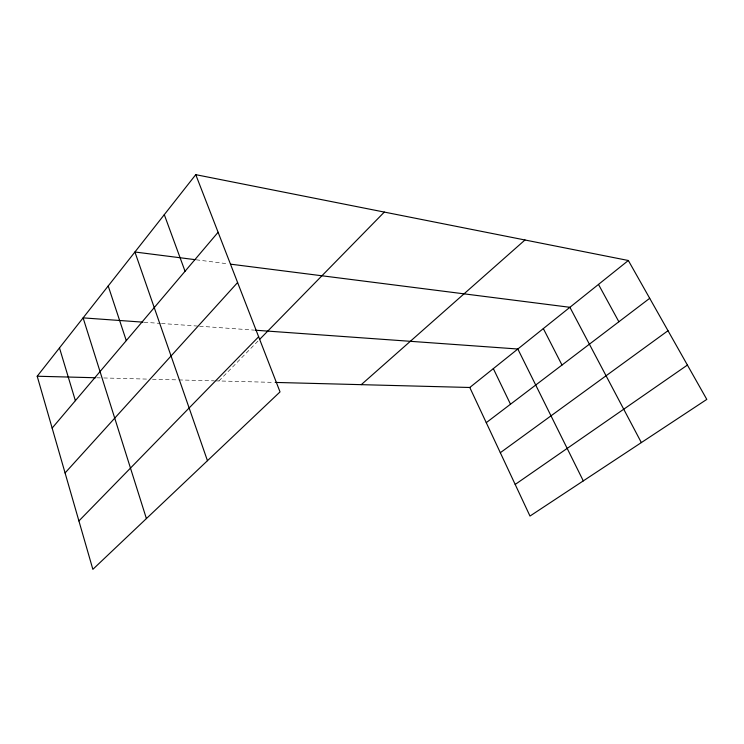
<?xml version="1.0" encoding="UTF-8"?>
<svg xmlns="http://www.w3.org/2000/svg" width="744" height="744" viewBox="0 0 744 744"><rect width="100%" height="100%" fill="white"/><g stroke="black" fill="none" stroke-linecap="round" stroke-linejoin="round"><path stroke-width="0.56" stroke-dasharray="3.72 2.79" d="M218.922 380.965L258.875 340.166M96.86 377.785L100.3 377.878M103.742 377.961L147.796 379.115M152.436 379.235L177.751 379.886M178.895 379.924L214.346 380.844M215.49 380.872L274.015 382.397M144.15 322.245L160.304 323.398M161.467 323.482L198.434 326.132M199.587 326.216L253.89 330.103M196.193 259.796L228.241 263.869"/><path stroke-width="1.12" d="M195.756 174.663L280.032 391.902L92.861 569.337L37.2 376.232L195.756 174.663L628.345 260.502L706.8 399.398L529.988 516.057L469.789 387.485L275.168 382.425M52.145 428.088L218.104 232.268M65.072 472.952L237.606 282.534M78.91 520.939L258.642 336.753M259.684 339.338L384.323 212.077M361.259 384.667L524.985 239.987M469.789 387.485L628.345 260.502M486.26 422.666L649.698 298.307M500.331 452.705L668 330.708M515.192 484.446L687.409 365.072M37.2 376.232L95.706 377.757M143.006 322.161L83.105 317.874L146.401 518.587M255.053 330.187L517.833 349.01L583.296 480.884M195.058 259.647L134.915 252.002L207.455 460.703M230.538 264.157L569.913 307.3L641.347 442.587M598.483 284.413L618.869 321.761M543.334 328.578L561.99 365.034M493.337 368.624L510.496 404.224M164.294 214.663L185.051 271.262M108.206 285.966L126.275 340.613M59.483 347.904L75.377 400.681"/></g></svg>
